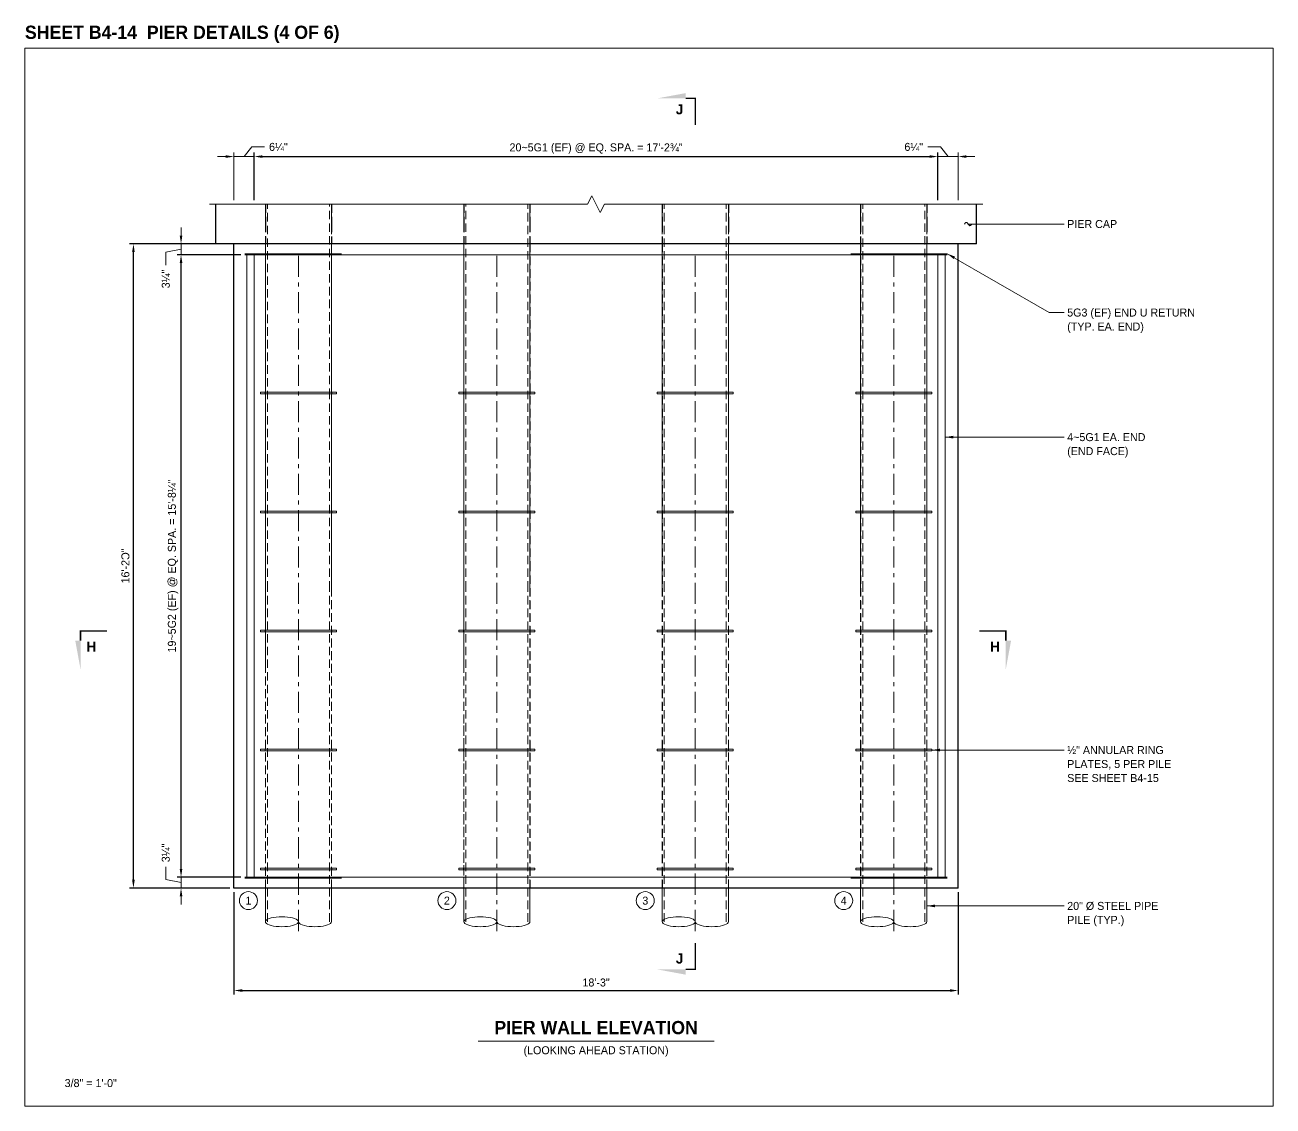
# Model space of a CAD drawing. Extents: x -1 to 861, y -26 to 2.
# Drawn here: x 479 to 510.45, y -25.67 to 1.58 of the extents above; entities that cross this region are included whole.
import ezdxf
from ezdxf.enums import TextEntityAlignment as Align

# ---------------------------------------------------------------- set-up
doc = ezdxf.new("R2010")
doc.units = 21
doc.header["$MEASUREMENT"] = 0
doc.linetypes.add('DGN2', pattern=[0.12, 0.08, -0.04])
doc.linetypes.add('DGN4', pattern=[0.336, 0.2, -0.053, 0.03, -0.053])
for name, color, linetype, lineweight in [('Border', 7, 'Continuous', 15), ('CL_Minor', 7, 'DGN4', 9), ('Dimension', 7, 'Continuous', 9), ('Leader', 7, 'Continuous', 9), ('PileSteel', 30, 'Continuous', 15), ('PileSteel_h', 30, 'DGN2', 15), ('Rebar', 2, 'Continuous', 15), ('SubStrConc', 3, 'Continuous', 30), ('SubStrConc_h', 3, 'DGN2', 30), ('Symbols', 7, 'Continuous', 15), ('TextStructures', 7, 'Continuous', 9)]:
    doc.layers.add(name, color=color, linetype=linetype, lineweight=lineweight)
doc.styles.add('FDOT Bold (Large)', font='FDOTBold.ttf')
doc.styles.add('FDOT Structures', font='FDOT.ttf')
doc.styles.add('FDOT Structures Annotation', font='FDOT.ttf')
doc.styles.add('FDOT Structures Views_SectionArrow', font='FDOTBold.ttf')
doc.dimstyles.new('FDOT Structures Note-Arrow 3-8', dxfattribs={"dimtxt": 0.2016, "dimasz": 0.208267, "dimexe": 0.1008, "dimexo": 0.1008, "dimgap": 0.1008, "dimtad": 1, "dimdec": 3, "dimlfac": 12, "dimzin": 15, "dimlunit": 4, "dimtxsty": 'FDOT Structures Annotation', "dimcen": 2.5, "dimclrd": 256, "dimclre": 256, "dimclrt": 256, "dimazin": 3, "dimtfac": 0.7, "dimtmove": 0, "dimatfit": 1, "dimtfill": 1, "dimfrac": 1, "dimlwd": -1, "dimlwe": -1})

# ---------------------------------------------------------------- blocks, each defined once
blk = doc.blocks.new('_CLOSEDFILLED')
at = {"layer": 'Dimension'}
blk.add_solid([(-1, 0.16), (0, 0), (-1, -0.16)], dxfattribs=at)
blk = doc.blocks.new('*D290')
at = {"layer": 'Dimension'}
for p, q in [((484.058, -1.733), (483.85, -1.733)), ((484.267, -2.833), (484.267, -1.633)), ((484.267, -1.733), (484.777, -1.733)), ((484.777, -2.833), (484.777, -1.633)), ((484.985, -1.733), (485.194, -1.733))]:
    blk.add_line(p, q, dxfattribs=at)
at = {"layer": 'Dimension', "xscale": 0.20826666666666666, "yscale": 0.20826666666666666}
blk.add_blockref('_CLOSEDFILLED', (484.267, -1.733), dxfattribs=at)
at = {"layer": 'Dimension', "xscale": 0.20826666666666666, "yscale": 0.20826666666666666, "rotation": 180}
blk.add_blockref('_CLOSEDFILLED', (484.777, -1.733), dxfattribs=at)
blk = doc.blocks.new('*D292')
at = {"layer": 'Dimension'}
for p, q in [((501.798, -1.733), (501.59, -1.733)), ((502.006, -2.833), (502.006, -1.633)), ((502.006, -1.733), (502.517, -1.733)), ((502.517, -2.833), (502.517, -1.633)), ((502.725, -1.733), (502.933, -1.733))]:
    blk.add_line(p, q, dxfattribs=at)
at = {"layer": 'Dimension', "xscale": 0.20826666666666666, "yscale": 0.20826666666666666}
blk.add_blockref('_CLOSEDFILLED', (502.006, -1.733), dxfattribs=at)
at = {"layer": 'Dimension', "xscale": 0.20826666666666666, "yscale": 0.20826666666666666, "rotation": 180}
blk.add_blockref('_CLOSEDFILLED', (502.517, -1.733), dxfattribs=at)
blk = doc.blocks.new('*D293')
at = {"layer": 'Dimension'}
for p, q in [((482.933, -19.688), (482.933, -19.479)), ((484.442, -19.896), (482.833, -19.896)), ((482.933, -20.172), (482.933, -19.896)), ((484.166, -20.172), (482.833, -20.172)), ((482.933, -20.38), (482.933, -20.588))]:
    blk.add_line(p, q, dxfattribs=at)
at = {"layer": 'Dimension', "xscale": 0.20826666666666666, "yscale": 0.20826666666666666}
for p, rotation in [((482.933, -19.896), -90.00000000000001), ((482.933, -20.172), 90)]:
    blk.add_blockref('_CLOSEDFILLED', p, dxfattribs=dict(at, rotation=rotation))
blk = doc.blocks.new('*D295')
at = {"layer": 'Dimension'}
for p, q in [((482.933, -3.725), (482.933, -3.517)), ((484.166, -3.933), (482.833, -3.933)), ((482.933, -4.209), (482.933, -3.933)), ((484.442, -4.209), (482.833, -4.209)), ((482.933, -4.418), (482.933, -4.626))]:
    blk.add_line(p, q, dxfattribs=at)
at = {"layer": 'Dimension', "xscale": 0.20826666666666666, "yscale": 0.20826666666666666}
for p, rotation in [((482.933, -3.933), -90.00000000000001), ((482.933, -4.209), 90)]:
    blk.add_blockref('_CLOSEDFILLED', p, dxfattribs=dict(at, rotation=rotation))

msp = doc.modelspace()

# ---------------------------------------------------------------- linework, layer by layer
at = {"layer": 'CL_Minor', "ltscale": 2.666667}
for p, q in [((485.891698, -4.233333), (485.891698, -21.341873)), ((490.891698, -4.233333), (490.891698, -21.341873)), ((495.891698, -4.233333), (495.891698, -21.341873)), ((500.891698, -4.233333), (500.891698, -21.341873))]:
    msp.add_line(p, q, dxfattribs=at)
at = {"layer": 'Leader'}
for points in [[(502.673395, -3.433333), (502.688951, -3.412333), (502.704506, -3.39696), (502.720062, -3.391333), (502.735618, -3.39696), (502.751173, -3.412333), (502.766729, -3.433333), (502.782284, -3.454333), (502.79784, -3.469706), (502.813395, -3.475333), (502.828951, -3.469706), (502.844506, -3.454333), (502.860062, -3.433333)], [(502.766729, -3.433333), (504.810062, -3.433333), (505.183395, -3.433333)], [(502.240678, -4.181458), (504.810062, -5.664893), (505.183395, -5.664893)], [(502.188598, -8.804895), (504.810062, -8.804895), (505.183395, -8.804895)], [(501.850031, -16.692707), (504.810062, -16.692707), (505.183395, -16.692707)]]:
    msp.add_lwpolyline(points, dxfattribs=at)
for points in [[(502.240678, -4.181458), (502.438397, -4.255531), (502.403686, -4.315652)], [(502.188598, -8.804895), (502.396864, -8.770184), (502.396864, -8.839606)], [(501.850031, -16.692707), (502.058298, -16.657996), (502.058298, -16.727418)]]:
    msp.add_solid(points, dxfattribs=at)
at = {"layer": 'PileSteel'}
for points in [[(485.058365, -21.021873), (485.058365, -20.171873)], [(486.725031, -21.021873), (486.725031, -20.171873)], [(490.058365, -21.021873), (490.058365, -20.171873)], [(491.725031, -21.021873), (491.725031, -20.171873)], [(495.058365, -21.021873), (495.058365, -20.171873)], [(496.725031, -21.021873), (496.725031, -20.171873)], [(500.058365, -21.021873), (500.058365, -20.171873)], [(501.725031, -21.021873), (501.725031, -20.171873)], [(485.891698, -21.021873), (485.885368, -21.000167), (485.86657, -20.979121), (485.835875, -20.959373), (485.794217, -20.941525), (485.74286, -20.926118), (485.683365, -20.91362), (485.61754, -20.904412), (485.547385, -20.898772), (485.475031, -20.896873), (485.402678, -20.898772), (485.332523, -20.904412), (485.266698, -20.91362), (485.207203, -20.926118), (485.155846, -20.941525), (485.114187, -20.959373), (485.083493, -20.979121), (485.064695, -21.000167), (485.058365, -21.021873), (485.064695, -21.043579), (485.083493, -21.064626), (485.114187, -21.084373), (485.155846, -21.102222), (485.207203, -21.117629), (485.266698, -21.130127), (485.332523, -21.139335), (485.402678, -21.144974), (485.475031, -21.146873), (485.547385, -21.144974), (485.61754, -21.139335), (485.683365, -21.130127), (485.74286, -21.117629), (485.794217, -21.102222), (485.835875, -21.084373), (485.86657, -21.064626), (485.885368, -21.043579), (485.891698, -21.021873)], [(485.891698, -21.021873), (485.898028, -21.043579), (485.916826, -21.064626), (485.947521, -21.084373), (485.98918, -21.102222), (486.040537, -21.117629), (486.100032, -21.130127), (486.165856, -21.139335), (486.236011, -21.144974), (486.308365, -21.146873), (486.380718, -21.144974), (486.450873, -21.139335), (486.516698, -21.130127), (486.576193, -21.117629), (486.62755, -21.102222), (486.669209, -21.084373), (486.699904, -21.064626), (486.718702, -21.043579), (486.725032, -21.021873)], [(490.891698, -21.021873), (490.885368, -21.000167), (490.86657, -20.979121), (490.835875, -20.959373), (490.794217, -20.941525), (490.74286, -20.926118), (490.683365, -20.91362), (490.61754, -20.904412), (490.547385, -20.898772), (490.475031, -20.896873), (490.402678, -20.898772), (490.332523, -20.904412), (490.266698, -20.91362), (490.207203, -20.926118), (490.155846, -20.941525), (490.114187, -20.959373), (490.083493, -20.979121), (490.064695, -21.000167), (490.058365, -21.021873), (490.064695, -21.043579), (490.083493, -21.064626), (490.114187, -21.084373), (490.155846, -21.102222), (490.207203, -21.117629), (490.266698, -21.130127), (490.332523, -21.139335), (490.402678, -21.144974), (490.475031, -21.146873), (490.547385, -21.144974), (490.61754, -21.139335), (490.683365, -21.130127), (490.74286, -21.117629), (490.794217, -21.102222), (490.835875, -21.084373), (490.86657, -21.064626), (490.885368, -21.043579), (490.891698, -21.021873)], [(490.891698, -21.021873), (490.898028, -21.043579), (490.916826, -21.064626), (490.947521, -21.084373), (490.98918, -21.102222), (491.040537, -21.117629), (491.100032, -21.130127), (491.165856, -21.139335), (491.236011, -21.144974), (491.308365, -21.146873), (491.380718, -21.144974), (491.450873, -21.139335), (491.516698, -21.130127), (491.576193, -21.117629), (491.62755, -21.102222), (491.669209, -21.084373), (491.699904, -21.064626), (491.718702, -21.043579), (491.725032, -21.021873)], [(495.891698, -21.021873), (495.885368, -21.000167), (495.86657, -20.979121), (495.835875, -20.959373), (495.794217, -20.941525), (495.74286, -20.926118), (495.683365, -20.91362), (495.61754, -20.904412), (495.547385, -20.898772), (495.475031, -20.896873), (495.402678, -20.898772), (495.332523, -20.904412), (495.266698, -20.91362), (495.207203, -20.926118), (495.155846, -20.941525), (495.114187, -20.959373), (495.083493, -20.979121), (495.064695, -21.000167), (495.058365, -21.021873), (495.064695, -21.043579), (495.083493, -21.064626), (495.114187, -21.084373), (495.155846, -21.102222), (495.207203, -21.117629), (495.266698, -21.130127), (495.332523, -21.139335), (495.402678, -21.144974), (495.475031, -21.146873), (495.547385, -21.144974), (495.61754, -21.139335), (495.683365, -21.130127), (495.74286, -21.117629), (495.794217, -21.102222), (495.835875, -21.084373), (495.86657, -21.064626), (495.885368, -21.043579), (495.891698, -21.021873)], [(495.891698, -21.021873), (495.898028, -21.043579), (495.916826, -21.064626), (495.947521, -21.084373), (495.98918, -21.102222), (496.040537, -21.117629), (496.100032, -21.130127), (496.165856, -21.139335), (496.236011, -21.144974), (496.308365, -21.146873), (496.380718, -21.144974), (496.450873, -21.139335), (496.516698, -21.130127), (496.576193, -21.117629), (496.62755, -21.102222), (496.669209, -21.084373), (496.699904, -21.064626), (496.718702, -21.043579), (496.725032, -21.021873)], [(500.891698, -21.021873), (500.885368, -21.000167), (500.86657, -20.979121), (500.835875, -20.959373), (500.794217, -20.941525), (500.74286, -20.926118), (500.683365, -20.91362), (500.61754, -20.904412), (500.547385, -20.898772), (500.475031, -20.896873), (500.402678, -20.898772), (500.332523, -20.904412), (500.266698, -20.91362), (500.207203, -20.926118), (500.155846, -20.941525), (500.114187, -20.959373), (500.083493, -20.979121), (500.064695, -21.000167), (500.058365, -21.021873), (500.064695, -21.043579), (500.083493, -21.064626), (500.114187, -21.084373), (500.155846, -21.102222), (500.207203, -21.117629), (500.266698, -21.130127), (500.332523, -21.139335), (500.402678, -21.144974), (500.475031, -21.146873), (500.547385, -21.144974), (500.61754, -21.139335), (500.683365, -21.130127), (500.74286, -21.117629), (500.794217, -21.102222), (500.835875, -21.084373), (500.86657, -21.064626), (500.885368, -21.043579), (500.891698, -21.021873)], [(500.891698, -21.021873), (500.898028, -21.043579), (500.916826, -21.064626), (500.947521, -21.084373), (500.98918, -21.102222), (501.040537, -21.117629), (501.100032, -21.130127), (501.165856, -21.139335), (501.236011, -21.144974), (501.308365, -21.146873), (501.380718, -21.144974), (501.450873, -21.139335), (501.516698, -21.130127), (501.576193, -21.117629), (501.62755, -21.102222), (501.669209, -21.084373), (501.699904, -21.064626), (501.718702, -21.043579), (501.725032, -21.021873)]]:
    msp.add_lwpolyline(points, dxfattribs=at)
at = {"layer": 'PileSteel_h', "ltscale": 2.666667}
for points in [[(485.058365, -20.171873), (485.058365, -14.529565), (485.058365, -12.648796), (485.058365, -7.791064), (485.058365, -2.935333)], [(485.110448, -21.021873), (485.110448, -12.648796), (485.110448, -2.935333)], [(486.672948, -21.021873), (486.672948, -12.648796), (486.672948, -7.791064), (486.672948, -2.935333)], [(486.725031, -20.171873), (486.725031, -12.648796), (486.725031, -2.935333)], [(490.058365, -20.171873), (490.058365, -14.529565), (490.058365, -12.648796), (490.058365, -7.791064), (490.058365, -2.935333)], [(490.110448, -21.021873), (490.110448, -12.648796), (490.110448, -7.791064), (490.110448, -2.935333)], [(491.672948, -21.021873), (491.672948, -12.648796), (491.672948, -2.935333)], [(491.725031, -20.171873), (491.725031, -12.648796), (491.725031, -7.791064), (491.725031, -2.935333)], [(495.058365, -20.171873), (495.058365, -12.648796), (495.058365, -2.935333)], [(495.110448, -21.021873), (495.110448, -12.648796), (495.110448, -2.935333)], [(496.672948, -21.021873), (496.672948, -12.648796), (496.672948, -2.935333)], [(496.725031, -20.171873), (496.725031, -12.648796), (496.725031, -2.935333)], [(500.058365, -20.171873), (500.058365, -12.648796), (500.058365, -2.935333)], [(500.110448, -21.021873), (500.110448, -12.648796), (500.110448, -2.935333)], [(501.672948, -21.021873), (501.672948, -12.648796), (501.672948, -7.791064), (501.672948, -2.935333)], [(501.725031, -20.171873), (501.725031, -12.648796), (501.725031, -2.935333)], [(485.058365, -3.933333), (485.058365, -11.97141), (485.058365, -20.171873)], [(486.725031, -3.933333), (486.725031, -11.97141), (486.725031, -20.171873)], [(490.058365, -3.933333), (490.058365, -11.97141), (490.058365, -16.071642), (490.058365, -20.171873)], [(496.725031, -3.933333), (496.725031, -11.97141), (496.725031, -20.171873)], [(501.725031, -3.933333), (501.725031, -11.97141), (501.725031, -20.171873)], [(485.891678, -7.671873), (485.245336, -7.671873), (484.933365, -7.671873)], [(484.933365, -7.671873), (485.061767, -7.671873), (486.181286, -7.671873), (486.850031, -7.671873)], [(484.933365, -7.671873), (484.933365, -7.692498), (484.933365, -7.71354)], [(485.891678, -7.71354), (485.245336, -7.71354), (484.933365, -7.71354)], [(484.933365, -7.71354), (485.061767, -7.71354), (486.181286, -7.71354), (486.850031, -7.71354)], [(485.891681, -7.671873), (485.053156, -7.671873)], [(485.053156, -7.671873), (485.165508, -7.671873), (486.145088, -7.671873), (486.73024, -7.671873)], [(485.053156, -7.671873), (485.053156, -7.692498), (485.053156, -7.71354)], [(485.891681, -7.71354), (485.053156, -7.71354)], [(485.053156, -7.71354), (485.165508, -7.71354), (486.145088, -7.71354), (486.73024, -7.71354)], [(486.850031, -7.671873), (485.891678, -7.671873)], [(486.850031, -7.71354), (485.891678, -7.71354)], [(486.73024, -7.671873), (485.891681, -7.671873)], [(486.73024, -7.71354), (485.891681, -7.71354)], [(486.73024, -7.671873), (486.73024, -7.692498), (486.73024, -7.71354)], [(486.850031, -7.671873), (486.850031, -7.692498), (486.850031, -7.703019), (486.850031, -7.71354)], [(490.891678, -7.671873), (489.933365, -7.671873)], [(489.933365, -7.671873), (490.061767, -7.671873), (491.181286, -7.671873), (491.850031, -7.671873)], [(489.933365, -7.671873), (489.933365, -7.692498), (489.933365, -7.71354)], [(490.891678, -7.71354), (489.933365, -7.71354)], [(489.933365, -7.71354), (490.061767, -7.71354), (491.181286, -7.71354), (491.850031, -7.71354)], [(490.891681, -7.671873), (490.326131, -7.671873), (490.053156, -7.671873)], [(490.053156, -7.671873), (490.165508, -7.671873), (491.145088, -7.671873), (491.73024, -7.671873)], [(490.053156, -7.671873), (490.053156, -7.692498), (490.053156, -7.71354)], [(490.891681, -7.71354), (490.326131, -7.71354), (490.053156, -7.71354)], [(490.053156, -7.71354), (490.165508, -7.71354), (491.145088, -7.71354), (491.73024, -7.71354)], [(491.850031, -7.671873), (490.891678, -7.671873)], [(491.850031, -7.71354), (490.891678, -7.71354)], [(491.73024, -7.671873), (490.891681, -7.671873)], [(491.73024, -7.71354), (490.891681, -7.71354)], [(491.73024, -7.671873), (491.73024, -7.692498), (491.73024, -7.71354)], [(491.850031, -7.671873), (491.850031, -7.692498), (491.850031, -7.71354)], [(495.891678, -7.671873), (494.933365, -7.671873)], [(494.933365, -7.671873), (495.061767, -7.671873), (496.181286, -7.671873), (496.850031, -7.671873)], [(494.933365, -7.671873), (494.933365, -7.692498), (494.933365, -7.71354)], [(495.891678, -7.71354), (494.933365, -7.71354)], [(494.933365, -7.71354), (495.061767, -7.71354), (496.181286, -7.71354), (496.850031, -7.71354)], [(495.891681, -7.671873), (495.053156, -7.671873)], [(495.053156, -7.671873), (495.165508, -7.671873), (496.145088, -7.671873), (496.73024, -7.671873)], [(495.053156, -7.671873), (495.053156, -7.692498), (495.053156, -7.71354)], [(495.891681, -7.71354), (495.053156, -7.71354)], [(495.053156, -7.71354), (495.165508, -7.71354), (496.145088, -7.71354), (496.73024, -7.71354)], [(496.850031, -7.671873), (495.891678, -7.671873)], [(496.850031, -7.71354), (495.891678, -7.71354)], [(496.73024, -7.671873), (495.891681, -7.671873)], [(496.73024, -7.71354), (495.891681, -7.71354)], [(496.73024, -7.671873), (496.73024, -7.692498), (496.73024, -7.71354)], [(496.850031, -7.671873), (496.850031, -7.692498), (496.850031, -7.71354)], [(500.891678, -7.671873), (499.933365, -7.671873)], [(499.933365, -7.671873), (500.061767, -7.671873), (501.181286, -7.671873), (501.850031, -7.671873)], [(499.933365, -7.671873), (499.933365, -7.692498), (499.933365, -7.703019), (499.933365, -7.71354)], [(500.891678, -7.71354), (499.933365, -7.71354)], [(499.933365, -7.71354), (500.061767, -7.71354), (501.181286, -7.71354), (501.850031, -7.71354)], [(500.891681, -7.671873), (500.053156, -7.671873)], [(500.053156, -7.671873), (500.165508, -7.671873), (501.145088, -7.671873), (501.73024, -7.671873)], [(500.053156, -7.671873), (500.053156, -7.692498), (500.053156, -7.71354)], [(500.891681, -7.71354), (500.053156, -7.71354)], [(500.053156, -7.71354), (500.165508, -7.71354), (501.145088, -7.71354), (501.73024, -7.71354)], [(501.850031, -7.671873), (500.891678, -7.671873)], [(501.850031, -7.71354), (500.891678, -7.71354)], [(501.73024, -7.671873), (500.891681, -7.671873)], [(501.73024, -7.71354), (500.891681, -7.71354)], [(501.73024, -7.671873), (501.73024, -7.692498), (501.73024, -7.703019), (501.73024, -7.71354)], [(501.850031, -7.671873), (501.850031, -7.692498), (501.850031, -7.71354)], [(485.891678, -10.671873), (485.245336, -10.671873), (484.933365, -10.671873)], [(484.933365, -10.671873), (485.061767, -10.671873), (486.181286, -10.671873), (486.850031, -10.671873)], [(484.933365, -10.671873), (484.933365, -10.692498), (484.933365, -10.703019), (484.933365, -10.71354)], [(485.891681, -10.671873), (485.053156, -10.671873)], [(485.053156, -10.671873), (485.165508, -10.671873), (486.145088, -10.671873), (486.73024, -10.671873)], [(485.053156, -10.671873), (485.053156, -10.692498), (485.053156, -10.71354)], [(486.850031, -10.671873), (485.891678, -10.671873)], [(486.73024, -10.671873), (485.891681, -10.671873)], [(486.73024, -10.671873), (486.73024, -10.692498), (486.73024, -10.71354)], [(486.850031, -10.671873), (486.850031, -10.692498), (486.850031, -10.703019), (486.850031, -10.71354)], [(490.891678, -10.671873), (489.933365, -10.671873)], [(489.933365, -10.671873), (490.061767, -10.671873), (491.181286, -10.671873), (491.850031, -10.671873)], [(489.933365, -10.671873), (489.933365, -10.692498), (489.933365, -10.71354)], [(490.891681, -10.671873), (490.326131, -10.671873), (490.053156, -10.671873)], [(490.053156, -10.671873), (490.165508, -10.671873), (491.145088, -10.671873), (491.73024, -10.671873)], [(490.053156, -10.671873), (490.053156, -10.692498), (490.053156, -10.71354)], [(491.850031, -10.671873), (490.891678, -10.671873)], [(491.73024, -10.671873), (490.891681, -10.671873)], [(491.73024, -10.671873), (491.73024, -10.692498), (491.73024, -10.71354)], [(491.850031, -10.671873), (491.850031, -10.692498), (491.850031, -10.703019), (491.850031, -10.71354)], [(495.891678, -10.671873), (494.933365, -10.671873)], [(494.933365, -10.671873), (495.061767, -10.671873), (496.181286, -10.671873), (496.850031, -10.671873)], [(494.933365, -10.671873), (494.933365, -10.692498), (494.933365, -10.703019), (494.933365, -10.71354)], [(495.891681, -10.671873), (495.053156, -10.671873)], [(495.053156, -10.671873), (495.165508, -10.671873), (496.145088, -10.671873), (496.73024, -10.671873)], [(495.053156, -10.671873), (495.053156, -10.692498), (495.053156, -10.71354)], [(496.850031, -10.671873), (495.891678, -10.671873)], [(496.73024, -10.671873), (495.891681, -10.671873)], [(496.73024, -10.671873), (496.73024, -10.692498), (496.73024, -10.71354)], [(496.850031, -10.671873), (496.850031, -10.692498), (496.850031, -10.703019), (496.850031, -10.71354)], [(500.891678, -10.671873), (499.933365, -10.671873)], [(499.933365, -10.671873), (500.061767, -10.671873), (501.181286, -10.671873), (501.850031, -10.671873)], [(499.933365, -10.671873), (499.933365, -10.692498), (499.933365, -10.71354)], [(500.891681, -10.671873), (500.053156, -10.671873)], [(500.053156, -10.671873), (500.165508, -10.671873), (501.145088, -10.671873), (501.73024, -10.671873)], [(500.053156, -10.671873), (500.053156, -10.692498), (500.053156, -10.71354)], [(501.850031, -10.671873), (500.891678, -10.671873)], [(501.73024, -10.671873), (500.891681, -10.671873)], [(501.73024, -10.671873), (501.73024, -10.692498), (501.73024, -10.71354)], [(501.850031, -10.671873), (501.850031, -10.692498), (501.850031, -10.71354)], [(485.891678, -10.71354), (485.245336, -10.71354), (484.933365, -10.71354)], [(484.933365, -10.71354), (485.061767, -10.71354), (486.181286, -10.71354), (486.850031, -10.71354)], [(485.891681, -10.71354), (485.053156, -10.71354)], [(485.053156, -10.71354), (485.165508, -10.71354), (486.145088, -10.71354), (486.73024, -10.71354)], [(486.850031, -10.71354), (485.891678, -10.71354)], [(486.73024, -10.71354), (485.891681, -10.71354)], [(490.891678, -10.71354), (489.933365, -10.71354)], [(489.933365, -10.71354), (490.061767, -10.71354), (491.181286, -10.71354), (491.850031, -10.71354)], [(490.891681, -10.71354), (490.326131, -10.71354), (490.053156, -10.71354)], [(490.053156, -10.71354), (490.165508, -10.71354), (491.145088, -10.71354), (491.73024, -10.71354)], [(491.850031, -10.71354), (490.891678, -10.71354)], [(491.73024, -10.71354), (490.891681, -10.71354)], [(495.891678, -10.71354), (494.933365, -10.71354)], [(494.933365, -10.71354), (495.061767, -10.71354), (496.181286, -10.71354), (496.850031, -10.71354)], [(495.891681, -10.71354), (495.053156, -10.71354)], [(495.053156, -10.71354), (495.165508, -10.71354), (496.145088, -10.71354), (496.73024, -10.71354)], [(496.850031, -10.71354), (495.891678, -10.71354)], [(496.73024, -10.71354), (495.891681, -10.71354)], [(500.891678, -10.71354), (499.933365, -10.71354)], [(499.933365, -10.71354), (500.061767, -10.71354), (501.181286, -10.71354), (501.850031, -10.71354)], [(500.891681, -10.71354), (500.053156, -10.71354)], [(500.053156, -10.71354), (500.165508, -10.71354), (501.145088, -10.71354), (501.73024, -10.71354)], [(501.850031, -10.71354), (500.891678, -10.71354)], [(501.73024, -10.71354), (500.891681, -10.71354)], [(485.891678, -13.671873), (485.245336, -13.671873), (484.933365, -13.671873)], [(484.933365, -13.671873), (485.061767, -13.671873), (486.181286, -13.671873), (486.850031, -13.671873)], [(484.933365, -13.671873), (484.933365, -13.692498), (484.933365, -13.71354)], [(485.891678, -13.71354), (485.245336, -13.71354), (484.933365, -13.71354)], [(484.933365, -13.71354), (485.061767, -13.71354), (486.181286, -13.71354), (486.850031, -13.71354)], [(485.891681, -13.671873), (485.053156, -13.671873)], [(485.053156, -13.671873), (485.165508, -13.671873), (486.145088, -13.671873), (486.73024, -13.671873)], [(485.053156, -13.671873), (485.053156, -13.692498), (485.053156, -13.71354)], [(485.891681, -13.71354), (485.053156, -13.71354)], [(485.053156, -13.71354), (485.165508, -13.71354), (486.145088, -13.71354), (486.73024, -13.71354)], [(486.850031, -13.671873), (485.891678, -13.671873)], [(486.850031, -13.71354), (485.891678, -13.71354)], [(486.73024, -13.671873), (485.891681, -13.671873)], [(486.73024, -13.71354), (485.891681, -13.71354)], [(486.73024, -13.671873), (486.73024, -13.692498), (486.73024, -13.71354)], [(486.850031, -13.671873), (486.850031, -13.692498), (486.850031, -13.703019), (486.850031, -13.71354)], [(490.891678, -13.671873), (489.933365, -13.671873)], [(489.933365, -13.671873), (490.061767, -13.671873), (491.181286, -13.671873), (491.850031, -13.671873)], [(489.933365, -13.671873), (489.933365, -13.692498), (489.933365, -13.703019), (489.933365, -13.71354)], [(490.891678, -13.71354), (489.933365, -13.71354)], [(489.933365, -13.71354), (490.061767, -13.71354), (491.181286, -13.71354), (491.850031, -13.71354)], [(490.891681, -13.671873), (490.326131, -13.671873), (490.053156, -13.671873)], [(490.053156, -13.671873), (490.165508, -13.671873), (491.145088, -13.671873), (491.73024, -13.671873)], [(490.053156, -13.671873), (490.053156, -13.692498), (490.053156, -13.71354)], [(490.891681, -13.71354), (490.326131, -13.71354), (490.053156, -13.71354)], [(490.053156, -13.71354), (490.165508, -13.71354), (491.145088, -13.71354), (491.73024, -13.71354)], [(491.850031, -13.671873), (490.891678, -13.671873)], [(491.850031, -13.71354), (490.891678, -13.71354)], [(491.73024, -13.671873), (490.891681, -13.671873)], [(491.73024, -13.71354), (490.891681, -13.71354)], [(491.73024, -13.671873), (491.73024, -13.692498), (491.73024, -13.71354)], [(491.850031, -13.671873), (491.850031, -13.692498), (491.850031, -13.71354)], [(495.891678, -13.671873), (494.933365, -13.671873)], [(494.933365, -13.671873), (495.061767, -13.671873), (496.181286, -13.671873), (496.850031, -13.671873)], [(494.933365, -13.671873), (494.933365, -13.692498), (494.933365, -13.71354)], [(495.891678, -13.71354), (494.933365, -13.71354)], [(494.933365, -13.71354), (495.061767, -13.71354), (496.181286, -13.71354), (496.850031, -13.71354)], [(495.891681, -13.671873), (495.053156, -13.671873)], [(495.053156, -13.671873), (495.165508, -13.671873), (496.145088, -13.671873), (496.73024, -13.671873)], [(495.053156, -13.671873), (495.053156, -13.692498), (495.053156, -13.71354)], [(495.891681, -13.71354), (495.053156, -13.71354)], [(495.053156, -13.71354), (495.165508, -13.71354), (496.145088, -13.71354), (496.73024, -13.71354)], [(496.850031, -13.671873), (495.891678, -13.671873)], [(496.850031, -13.71354), (495.891678, -13.71354)], [(496.73024, -13.671873), (495.891681, -13.671873)], [(496.73024, -13.71354), (495.891681, -13.71354)], [(496.73024, -13.671873), (496.73024, -13.692498), (496.73024, -13.71354)], [(496.850031, -13.671873), (496.850031, -13.692498), (496.850031, -13.71354)], [(500.891678, -13.671873), (499.933365, -13.671873)], [(499.933365, -13.671873), (500.061767, -13.671873), (501.181286, -13.671873), (501.850031, -13.671873)], [(499.933365, -13.671873), (499.933365, -13.692498), (499.933365, -13.71354)], [(500.891678, -13.71354), (499.933365, -13.71354)], [(499.933365, -13.71354), (500.061767, -13.71354), (501.181286, -13.71354), (501.850031, -13.71354)], [(500.891681, -13.671873), (500.053156, -13.671873)], [(500.053156, -13.671873), (500.165508, -13.671873), (501.145088, -13.671873), (501.73024, -13.671873)], [(500.053156, -13.671873), (500.053156, -13.692498), (500.053156, -13.703019), (500.053156, -13.71354)], [(500.891681, -13.71354), (500.053156, -13.71354)], [(500.053156, -13.71354), (500.165508, -13.71354), (501.145088, -13.71354), (501.73024, -13.71354)], [(501.850031, -13.671873), (500.891678, -13.671873)], [(501.850031, -13.71354), (500.891678, -13.71354)], [(501.73024, -13.671873), (500.891681, -13.671873)], [(501.73024, -13.71354), (500.891681, -13.71354)], [(501.73024, -13.671873), (501.73024, -13.692498), (501.73024, -13.71354)], [(501.850031, -13.671873), (501.850031, -13.692498), (501.850031, -13.71354)], [(485.891678, -16.671873), (485.245336, -16.671873), (484.933365, -16.671873)], [(484.933365, -16.671873), (485.061767, -16.671873), (486.181286, -16.671873), (486.850031, -16.671873)], [(484.933365, -16.671873), (484.933365, -16.692498), (484.933365, -16.71354)], [(485.891678, -16.71354), (485.245336, -16.71354), (484.933365, -16.71354)], [(484.933365, -16.71354), (485.061767, -16.71354), (486.181286, -16.71354), (486.850031, -16.71354)], [(485.891681, -16.671873), (485.053156, -16.671873)], [(485.053156, -16.671873), (485.165508, -16.671873), (486.145088, -16.671873), (486.73024, -16.671873)], [(485.053156, -16.671873), (485.053156, -16.692498), (485.053156, -16.71354)], [(485.891681, -16.71354), (485.053156, -16.71354)], [(485.053156, -16.71354), (485.165508, -16.71354), (486.145088, -16.71354), (486.73024, -16.71354)], [(486.850031, -16.671873), (485.891678, -16.671873)], [(486.850031, -16.71354), (485.891678, -16.71354)], [(486.73024, -16.671873), (485.891681, -16.671873)], [(486.73024, -16.71354), (485.891681, -16.71354)], [(486.73024, -16.671873), (486.73024, -16.692498), (486.73024, -16.71354)], [(486.850031, -16.671873), (486.850031, -16.692498), (486.850031, -16.703019), (486.850031, -16.71354)], [(490.891678, -16.671873), (489.933365, -16.671873)], [(489.933365, -16.671873), (490.061767, -16.671873), (491.181286, -16.671873), (491.850031, -16.671873)], [(489.933365, -16.671873), (489.933365, -16.692498), (489.933365, -16.703019), (489.933365, -16.71354)], [(490.891678, -16.71354), (489.933365, -16.71354)], [(489.933365, -16.71354), (490.061767, -16.71354), (491.181286, -16.71354), (491.850031, -16.71354)], [(490.891681, -16.671873), (490.326131, -16.671873), (490.053156, -16.671873)], [(490.053156, -16.671873), (490.165508, -16.671873), (491.145088, -16.671873), (491.73024, -16.671873)], [(490.053156, -16.671873), (490.053156, -16.692498), (490.053156, -16.71354)], [(490.891681, -16.71354), (490.326131, -16.71354), (490.053156, -16.71354)], [(490.053156, -16.71354), (490.165508, -16.71354), (491.145088, -16.71354), (491.73024, -16.71354)], [(491.850031, -16.671873), (490.891678, -16.671873)], [(491.850031, -16.71354), (490.891678, -16.71354)], [(491.73024, -16.671873), (490.891681, -16.671873)], [(491.73024, -16.71354), (490.891681, -16.71354)], [(491.73024, -16.671873), (491.73024, -16.692498), (491.73024, -16.71354)], [(491.850031, -16.671873), (491.850031, -16.692498), (491.850031, -16.703019), (491.850031, -16.71354)], [(495.891678, -16.671873), (494.933365, -16.671873)], [(494.933365, -16.671873), (495.061767, -16.671873), (496.181286, -16.671873), (496.850031, -16.671873)], [(494.933365, -16.671873), (494.933365, -16.692498), (494.933365, -16.71354)], [(495.891678, -16.71354), (494.933365, -16.71354)], [(494.933365, -16.71354), (495.061767, -16.71354), (496.181286, -16.71354), (496.850031, -16.71354)], [(495.891681, -16.671873), (495.053156, -16.671873)], [(495.053156, -16.671873), (495.165508, -16.671873), (496.145088, -16.671873), (496.73024, -16.671873)], [(495.053156, -16.671873), (495.053156, -16.692498), (495.053156, -16.71354)], [(495.891681, -16.71354), (495.053156, -16.71354)], [(495.053156, -16.71354), (495.165508, -16.71354), (496.145088, -16.71354), (496.73024, -16.71354)], [(496.850031, -16.671873), (495.891678, -16.671873)], [(496.850031, -16.71354), (495.891678, -16.71354)], [(496.73024, -16.671873), (495.891681, -16.671873)], [(496.73024, -16.71354), (495.891681, -16.71354)], [(496.73024, -16.671873), (496.73024, -16.692498), (496.73024, -16.703019), (496.73024, -16.71354)], [(496.850031, -16.671873), (496.850031, -16.692498), (496.850031, -16.71354)], [(500.891678, -16.671873), (499.933365, -16.671873)], [(499.933365, -16.671873), (500.061767, -16.671873), (501.181286, -16.671873), (501.850031, -16.671873)], [(499.933365, -16.671873), (499.933365, -16.692498), (499.933365, -16.71354)], [(500.891678, -16.71354), (499.933365, -16.71354)], [(499.933365, -16.71354), (500.061767, -16.71354), (501.181286, -16.71354), (501.850031, -16.71354)], [(500.891681, -16.671873), (500.053156, -16.671873)], [(500.053156, -16.671873), (500.165508, -16.671873), (501.145088, -16.671873), (501.73024, -16.671873)], [(500.053156, -16.671873), (500.053156, -16.692498), (500.053156, -16.703019), (500.053156, -16.71354)], [(500.891681, -16.71354), (500.053156, -16.71354)], [(500.053156, -16.71354), (500.165508, -16.71354), (501.145088, -16.71354), (501.73024, -16.71354)], [(501.850031, -16.671873), (500.891678, -16.671873)], [(501.850031, -16.71354), (500.891678, -16.71354)], [(501.73024, -16.671873), (500.891681, -16.671873)], [(501.73024, -16.71354), (500.891681, -16.71354)], [(501.73024, -16.671873), (501.73024, -16.692498), (501.73024, -16.703019), (501.73024, -16.71354)], [(501.850031, -16.671873), (501.850031, -16.692498), (501.850031, -16.703019), (501.850031, -16.71354)], [(485.891678, -19.671873), (485.245336, -19.671873), (484.933365, -19.671873)], [(484.933365, -19.671873), (485.061767, -19.671873), (486.181286, -19.671873), (486.850031, -19.671873)], [(484.933365, -19.671873), (484.933365, -19.692498), (484.933365, -19.71354)], [(485.891678, -19.71354), (485.245336, -19.71354), (484.933365, -19.71354)], [(484.933365, -19.71354), (485.061767, -19.71354), (486.181286, -19.71354), (486.850031, -19.71354)], [(485.891681, -19.671873), (485.053156, -19.671873)], [(485.053156, -19.671873), (485.165508, -19.671873), (486.145088, -19.671873), (486.73024, -19.671873)], [(485.053156, -19.671873), (485.053156, -19.692498), (485.053156, -19.71354)], [(485.891681, -19.71354), (485.053156, -19.71354)], [(485.053156, -19.71354), (485.165508, -19.71354), (486.145088, -19.71354), (486.73024, -19.71354)], [(486.850031, -19.671873), (485.891678, -19.671873)], [(486.850031, -19.71354), (485.891678, -19.71354)], [(486.73024, -19.671873), (485.891681, -19.671873)], [(486.73024, -19.71354), (485.891681, -19.71354)], [(486.73024, -19.671873), (486.73024, -19.692498), (486.73024, -19.71354)], [(486.850031, -19.671873), (486.850031, -19.692498), (486.850031, -19.71354)], [(490.891678, -19.671873), (489.933365, -19.671873)], [(489.933365, -19.671873), (490.061767, -19.671873), (491.181286, -19.671873), (491.850031, -19.671873)], [(489.933365, -19.671873), (489.933365, -19.692498), (489.933365, -19.71354)], [(490.891678, -19.71354), (489.933365, -19.71354)], [(489.933365, -19.71354), (490.061767, -19.71354), (491.181286, -19.71354), (491.850031, -19.71354)], [(490.891681, -19.671873), (490.326131, -19.671873), (490.053156, -19.671873)], [(490.053156, -19.671873), (490.165508, -19.671873), (491.145088, -19.671873), (491.73024, -19.671873)], [(490.053156, -19.671873), (490.053156, -19.692498), (490.053156, -19.703019), (490.053156, -19.71354)], [(490.891681, -19.71354), (490.326131, -19.71354), (490.053156, -19.71354)], [(490.053156, -19.71354), (490.165508, -19.71354), (491.145088, -19.71354), (491.73024, -19.71354)], [(491.850031, -19.671873), (490.891678, -19.671873)], [(491.850031, -19.71354), (490.891678, -19.71354)], [(491.73024, -19.671873), (490.891681, -19.671873)], [(491.73024, -19.71354), (490.891681, -19.71354)], [(491.73024, -19.671873), (491.73024, -19.692498), (491.73024, -19.703019), (491.73024, -19.71354)], [(491.850031, -19.671873), (491.850031, -19.692498), (491.850031, -19.71354)], [(495.891678, -19.671873), (494.933365, -19.671873)], [(494.933365, -19.671873), (495.061767, -19.671873), (496.181286, -19.671873), (496.850031, -19.671873)], [(494.933365, -19.671873), (494.933365, -19.692498), (494.933365, -19.71354)], [(495.891678, -19.71354), (494.933365, -19.71354)], [(494.933365, -19.71354), (495.061767, -19.71354), (496.181286, -19.71354), (496.850031, -19.71354)], [(495.891681, -19.671873), (495.053156, -19.671873)], [(495.053156, -19.671873), (495.165508, -19.671873), (496.145088, -19.671873), (496.73024, -19.671873)], [(495.053156, -19.671873), (495.053156, -19.692498), (495.053156, -19.71354)], [(495.891681, -19.71354), (495.053156, -19.71354)], [(495.053156, -19.71354), (495.165508, -19.71354), (496.145088, -19.71354), (496.73024, -19.71354)], [(496.850031, -19.671873), (495.891678, -19.671873)], [(496.850031, -19.71354), (495.891678, -19.71354)], [(496.73024, -19.671873), (495.891681, -19.671873)], [(496.73024, -19.71354), (495.891681, -19.71354)], [(496.73024, -19.671873), (496.73024, -19.692498), (496.73024, -19.71354)], [(496.850031, -19.671873), (496.850031, -19.692498), (496.850031, -19.703019), (496.850031, -19.71354)], [(500.891678, -19.671873), (499.933365, -19.671873)], [(499.933365, -19.671873), (500.061767, -19.671873), (501.181286, -19.671873), (501.850031, -19.671873)], [(499.933365, -19.671873), (499.933365, -19.692498), (499.933365, -19.71354)], [(500.891678, -19.71354), (499.933365, -19.71354)], [(499.933365, -19.71354), (500.061767, -19.71354), (501.181286, -19.71354), (501.850031, -19.71354)], [(500.891681, -19.671873), (500.053156, -19.671873)], [(500.053156, -19.671873), (500.165508, -19.671873), (501.145088, -19.671873), (501.73024, -19.671873)], [(500.053156, -19.671873), (500.053156, -19.692498), (500.053156, -19.703019), (500.053156, -19.71354)], [(500.891681, -19.71354), (500.053156, -19.71354)], [(500.053156, -19.71354), (500.165508, -19.71354), (501.145088, -19.71354), (501.73024, -19.71354)], [(501.850031, -19.671873), (500.891678, -19.671873)], [(501.850031, -19.71354), (500.891678, -19.71354)], [(501.73024, -19.671873), (500.891681, -19.671873)], [(501.73024, -19.71354), (500.891681, -19.71354)], [(501.73024, -19.671873), (501.73024, -19.692498), (501.73024, -19.71354)], [(501.850031, -19.671873), (501.850031, -19.692498), (501.850031, -19.71354)]]:
    msp.add_lwpolyline(points, dxfattribs=at)
at = {"layer": 'Rebar'}
for p, q in [((502.240631, -4.209375), (484.542715, -4.209375)), ((484.542718, -4.181458), (486.975057, -4.181458)), ((484.594798, -19.895831), (484.594798, -4.209375)), ((484.777098, -19.895831), (484.777098, -4.209375)), ((499.80834, -4.181458), (502.240678, -4.181458)), ((502.006298, -19.895831), (502.006298, -4.209375)), ((502.188598, -19.895831), (502.188598, -4.209375)), ((502.240631, -19.895831), (484.542715, -19.895831)), ((484.542718, -19.923748), (486.975057, -19.923748)), ((499.80834, -19.923748), (502.240678, -19.923748))]:
    msp.add_line(p, q, dxfattribs=at)
at = {"layer": 'SubStrConc'}
for points in [[(483.808323, -3.933333), (483.808323, -2.935333)], [(483.808406, -3.933333), (483.808406, -2.935333)], [(502.975073, -3.933333), (502.975073, -2.935333)], [(502.975073, -3.933333), (483.808406, -3.933333)], [(484.266729, -20.171873), (484.266729, -3.933333)], [(502.516729, -20.171873), (502.516729, -3.933333)], [(502.516729, -20.171873), (484.266729, -20.171873)]]:
    msp.add_lwpolyline(points, dxfattribs=at)
at = {"layer": 'SubStrConc_h', "ltscale": 2.666667}
for points in [[(485.058365, -2.935333), (485.058365, -3.428333), (485.058365, -3.933333)], [(486.725031, -2.935333), (486.725031, -3.428333), (486.725031, -3.933333)], [(490.058365, -2.935333), (490.058365, -3.428333), (490.058365, -3.933333)], [(491.725031, -2.935333), (491.725031, -3.428333), (491.725031, -3.933333)], [(495.058365, -2.935333), (495.058365, -3.428333), (495.058365, -3.933333)], [(496.725031, -2.935333), (496.725031, -3.428333), (496.725031, -3.933333)], [(500.058365, -2.935333), (500.058365, -3.428333), (500.058365, -3.933333)], [(501.725031, -2.935333), (501.725031, -3.428333), (501.725031, -3.933333)], [(491.725031, -3.933333), (491.725031, -11.97141), (491.725031, -20.171873)], [(495.058365, -3.933333), (495.058365, -11.97141), (495.058365, -20.171873)], [(500.058365, -3.933333), (500.058365, -11.97141), (500.058365, -20.171873)]]:
    msp.add_lwpolyline(points, dxfattribs=at)
at = {"layer": 'Symbols'}
msp.add_lwpolyline([(483.648324, -2.933333), (493.178365, -2.933333), (493.285031, -2.72), (493.498365, -3.146667), (493.605031, -2.933333), (503.135073, -2.933333)], dxfattribs=at)
at = {"layer": 'Symbols', "const_width": 0.037333}
for points in [[(481.066667, -13.692707), (480.4, -13.692707), (480.4, -13.932707)], [(503.050062, -13.692707), (503.716729, -13.692707), (503.716729, -13.932707)]]:
    msp.add_lwpolyline(points, dxfattribs=at)
at = {"layer": 'Symbols'}
for centre in [(484.631698, -20.48854), (489.631698, -20.48854), (494.631698, -20.48854), (499.631698, -20.48854)]:
    msp.add_circle(centre, 0.226667, dxfattribs=at)
for points in [[(480.4, -13.932707), (480.4, -14.652707), (480.266667, -13.932707)], [(503.716729, -13.932707), (503.716729, -14.652707), (503.850062, -13.932707)]]:
    msp.add_solid(points, dxfattribs=at)
at = {"layer": 'TextStructures'}
msp.add_line((490.416289, -24.028542), (496.367106, -24.028542), dxfattribs=at)

# ---------------------------------------------------------------- texts
at = {"layer": 'Border', "style": 'FDOT Bold (Large)'}
msp.add_text('SHEET B4-14  PIER DETAILS (4 OF 6)', height=0.333344, dxfattribs=at).set_placement((479, 1.133338), align=Align.BOTTOM_LEFT)
at = {"layer": 'Border', "style": 'FDOT Structures'}
msp.add_text('3/8" = 1\'-0"', height=0.2016, dxfattribs=at).set_placement((480, -24.986667), align=Align.TOP_LEFT)
at = {"layer": 'Dimension', "insert": (482.550293, -19.286291), "char_height": 0.2016, "attachment_point": 5, "rotation": 90, "line_spacing_factor": 1.05, "style": 'FDOT Structures Annotation', "bg_fill": 3, "box_fill_scale": 1.1, "bg_fill_color": 0}
msp.add_mtext('3¼"', dxfattribs=at)
at = {"layer": 'TextStructures', "style": 'FDOT Structures'}
msp.add_text('PIER CAP', height=0.2016, dxfattribs=at).set_placement((505.264035, -3.433333), align=Align.MIDDLE_LEFT)
at = {"layer": 'TextStructures'}
for s, height, style, p in [('H', 0.256, 'FDOT Structures Views_SectionArrow', (480.674133, -14.088707)), ('H', 0.256, 'FDOT Structures Views_SectionArrow', (503.442595, -14.088707)), ('1', 0.2016, 'FDOT Structures', (484.631698, -20.48854)), ('2', 0.2016, 'FDOT Structures', (489.631698, -20.48854)), ('3', 0.2016, 'FDOT Structures', (494.631698, -20.48854)), ('4', 0.2016, 'FDOT Structures', (499.631698, -20.48854))]:
    msp.add_text(s, height=height, dxfattribs=dict(at, style=style)).set_placement(p, align=Align.MIDDLE_CENTER)
for s, height, style, p in [('PIER WALL ELEVATION', 0.333344, 'FDOT Bold (Large)', (493.391698, -23.955207)), ('(LOOKING AHEAD STATION)', 0.2016, 'FDOT Structures', (493.391698, -24.421662))]:
    msp.add_text(s, height=height, dxfattribs=dict(at, style=style)).set_placement(p, align=Align.BOTTOM_CENTER)
at = {"layer": 'TextStructures', "char_height": 0.2016, "attachment_point": 1, "line_spacing_factor": 1.05, "style": 'FDOT Structures'}
for s, insert in [('5G3 (EF) END U RETURN\\P(TYP. EA. END)', (505.264035, -5.564093)), ('4~5G1 EA. END\\P(END FACE)', (505.264035, -8.704095)), ('½" ANNULAR RING\\PPLATES, 5 PER PILE\\PSEE SHEET B4-15', (505.264035, -16.591907)), ('20" Ø STEEL PIPE\\PPILE (TYP.)', (505.264035, -20.521073))]:
    msp.add_mtext(s, dxfattribs=dict(at, insert=insert))

# ---------------------------------------------------------------- dimensions: what is measured, and where the dimension line sits
at = {"layer": 'Dimension'}
dim = msp.add_linear_dim(base=(484.266667, -1.733333), p1=(484.266667, -2.933333), p2=(484.777098, -2.933333), text=' ', dimstyle='FDOT Structures Note-Arrow 3-8', dxfattribs=at)
dim.commit()
dim.dimension.update_dxf_attribs({"geometry": '*D290', "text_midpoint": (484.521882, -1.733333)})
dim = msp.add_linear_dim(base=(482.933333, -20.171873), p1=(484.266667, -20.171873), p2=(484.542715, -19.895873), angle=90, text=' ', dimstyle='FDOT Structures Note-Arrow 3-8', dxfattribs=at)
dim.commit()
dim.dimension.update_dxf_attribs({"geometry": '*D293', "text_midpoint": (482.933333, -20.033873)})

# ---------------------------------------------------------------- next in the draw order: linework, layer by layer
msp.add_lwpolyline([(482.550293, -19.638487), (482.550293, -19.958487), (482.933333, -20.033873)], dxfattribs=at)

# ---------------------------------------------------------------- next in the draw order: texts
at = {"layer": 'Dimension', "insert": (485.38668, -1.491413), "char_height": 0.2016, "attachment_point": 5, "line_spacing_factor": 1.05, "style": 'FDOT Structures Annotation', "bg_fill": 3, "box_fill_scale": 1.1, "bg_fill_color": 0}
msp.add_mtext('6¼"', dxfattribs=at)

# ---------------------------------------------------------------- next in the draw order: linework, layer by layer
at = {"layer": 'Dimension'}
msp.add_lwpolyline([(485.034484, -1.491413), (484.714484, -1.491413), (484.521882, -1.733333)], dxfattribs=at)

# ---------------------------------------------------------------- next in the draw order: dimensions: what is measured, and where the dimension line sits
msp.add_linear_dim(base=(482.933333, -19.895873), p1=(484.542715, -19.895873), p2=(484.542715, -4.209373), angle=90, text='19~5G2 (EF) @ EQ. SPA. = 15\'-8¼"', dimstyle='FDOT Structures Note-Arrow 3-8', dxfattribs=at).render()

# ---------------------------------------------------------------- next in the draw order: texts
at = {"layer": 'Dimension', "insert": (482.550293, -4.818955), "char_height": 0.2016, "attachment_point": 5, "rotation": 90, "line_spacing_factor": 1.05, "style": 'FDOT Structures Annotation', "bg_fill": 3, "box_fill_scale": 1.1, "bg_fill_color": 0}
msp.add_mtext('3¼"', dxfattribs=at)

# ---------------------------------------------------------------- next in the draw order: dimensions: what is measured, and where the dimension line sits
at = {"layer": 'Dimension'}
msp.add_linear_dim(base=(484.777098, -1.733333), p1=(484.777098, -2.933333), p2=(502.006298, -2.933333), text='20~5G1 (EF) @ EQ. SPA. = 17\'-2¾"', dimstyle='FDOT Structures Note-Arrow 3-8', dxfattribs=at).render()
dim = msp.add_linear_dim(base=(482.933333, -4.209373), p1=(484.542715, -4.209373), p2=(484.266667, -3.933333), angle=90, text=' ', dimstyle='FDOT Structures Note-Arrow 3-8', dxfattribs=at)
dim.commit()
dim.dimension.update_dxf_attribs({"geometry": '*D295', "text_midpoint": (482.933333, -4.071353)})

# ---------------------------------------------------------------- next in the draw order: linework, layer by layer
msp.add_lwpolyline([(482.550293, -4.46676), (482.550293, -4.14676), (482.933333, -4.071353)], dxfattribs=at)
at = {"layer": 'Symbols', "const_width": 0.037333}
msp.add_lwpolyline([(495.891698, -0.933333), (495.891698, -0.266667), (495.651698, -0.266667)], dxfattribs=at)
at = {"layer": 'Symbols'}
msp.add_solid([(495.651698, -0.266667), (494.931698, -0.266667), (495.651698, -0.133333)], dxfattribs=at)

# ---------------------------------------------------------------- next in the draw order: texts
at = {"layer": 'TextStructures', "style": 'FDOT Structures Views_SectionArrow'}
msp.add_text('J', height=0.256, dxfattribs=at).set_placement((495.495698, -0.5408), align=Align.MIDDLE_CENTER)

# ---------------------------------------------------------------- next in the draw order: dimensions: what is measured, and where the dimension line sits
at = {"layer": 'Dimension'}
dim = msp.add_linear_dim(base=(502.006298, -1.733333), p1=(502.006298, -2.933333), p2=(502.516729, -2.933333), text=' ', dimstyle='FDOT Structures Note-Arrow 3-8', dxfattribs=at)
dim.commit()
dim.dimension.update_dxf_attribs({"geometry": '*D292', "text_midpoint": (502.261513, -1.733333)})

# ---------------------------------------------------------------- next in the draw order: texts
at = {"layer": 'Dimension', "insert": (501.396716, -1.491413), "char_height": 0.2016, "attachment_point": 5, "line_spacing_factor": 1.05, "style": 'FDOT Structures Annotation', "bg_fill": 3, "box_fill_scale": 1.1, "bg_fill_color": 0}
msp.add_mtext('6¼"', dxfattribs=at)

# ---------------------------------------------------------------- next in the draw order: dimensions: what is measured, and where the dimension line sits
at = {"layer": 'Dimension'}
msp.add_linear_dim(base=(481.733333, -20.171873), p1=(484.266667, -20.171873), p2=(484.266667, -3.933333), angle=90, text='16\'-2Ɔ"', dimstyle='FDOT Structures Note-Arrow 3-8', dxfattribs=at).render()

# ---------------------------------------------------------------- next in the draw order: linework, layer by layer
msp.add_lwpolyline([(501.748911, -1.491413), (502.068911, -1.491413), (502.261513, -1.733333)], dxfattribs=at)

# ---------------------------------------------------------------- next in the draw order: dimensions: what is measured, and where the dimension line sits
msp.add_linear_dim(base=(484.266667, -22.755207), p1=(484.266667, -20.171873), p2=(502.516729, -20.171873), text='18\'-3"', dimstyle='FDOT Structures Note-Arrow 3-8', dxfattribs=at).render()

# ---------------------------------------------------------------- next in the draw order: linework, layer by layer
at = {"layer": 'Border'}
msp.add_lwpolyline([(479, -25.666667), (510.450562, -25.666667), (510.450562, 1), (479, 1)], close=True, dxfattribs=at)
at = {"layer": 'Leader'}
msp.add_lwpolyline([(501.725032, -20.621873), (504.810062, -20.621873), (505.183395, -20.621873)], dxfattribs=at)
msp.add_solid([(501.725032, -20.621873), (501.933298, -20.587162), (501.933298, -20.656584)], dxfattribs=at)
at = {"layer": 'Symbols', "const_width": 0.037333}
msp.add_lwpolyline([(495.891698, -21.555207), (495.891698, -22.221873), (495.651698, -22.221873)], dxfattribs=at)
at = {"layer": 'Symbols'}
msp.add_solid([(495.651698, -22.221873), (494.931698, -22.221873), (495.651698, -22.355207)], dxfattribs=at)

# ---------------------------------------------------------------- next in the draw order: texts
at = {"layer": 'TextStructures', "style": 'FDOT Structures Views_SectionArrow'}
msp.add_text('J', height=0.256, dxfattribs=at).set_placement((495.495698, -21.94774), align=Align.MIDDLE_CENTER)

doc.saveas('drawing.dxf')
